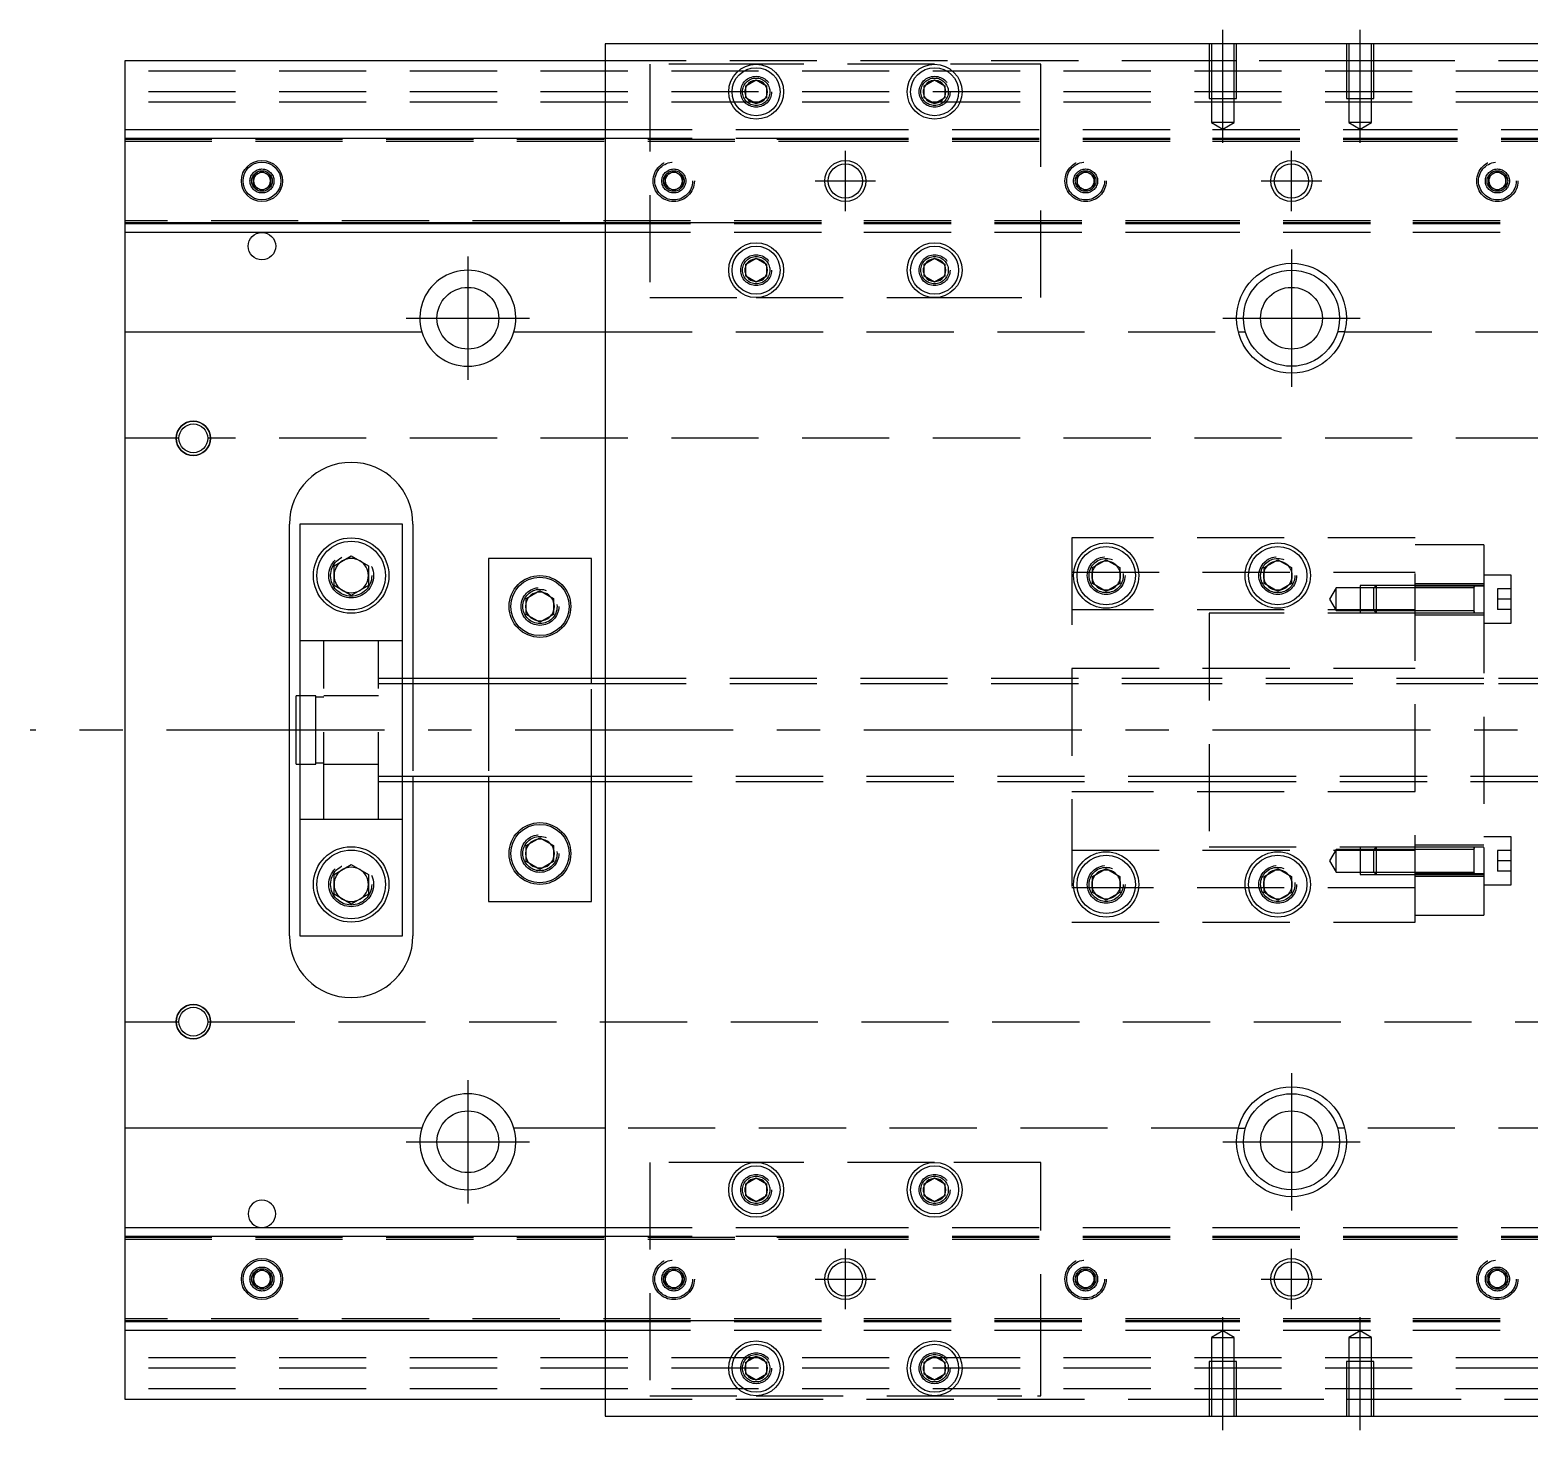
# Model space of a CAD drawing. Extents: x -14 to 591, y -280 to 102.
# Drawn here: x -13.8 to 204.8, y -102 to 102 of the extents above; entities that cross this region are included whole.
import ezdxf

# ---------------------------------------------------------------- set-up
doc = ezdxf.new("R2010")
doc.units = 0
doc.linetypes.add('CENTER', pattern=[50.8, 31.75, -6.35, 6.35, -6.35])
doc.linetypes.add('DASHED', pattern=[19.05, 12.7, -6.35])
doc.layers.get('0').update_dxf_attribs({"linetype": 'CONTINUOUS'})
doc.layers.add('CENTER', color=1, linetype='CENTER')

msp = doc.modelspace()

# ---------------------------------------------------------------- linework, layer by layer
at = {"color": 7, "linetype": 'CONTINUOUS'}
for p, q in [((270, 100), (70, 100)), ((70, 100), (70, -100)), ((70, 97.5), (0, 97.5)), ((0, 97.5), (0, 87.5)), ((90.5, 93.866026), (92, 94.73205)), ((92, 94.73205), (93.5, 93.866026)), ((116.5, 93.866026), (118, 94.73205)), ((118, 94.73205), (119.5, 93.866026)), ((90.5, 92.133974), (90.5, 93.866026)), ((92, 91.26795), (90.5, 92.133974)), ((93.5, 92.133974), (92, 91.26795)), ((93.5, 93.866026), (93.5, 92.133974)), ((116.5, 92.133974), (116.5, 93.866026)), ((118, 91.26795), (116.5, 92.133974)), ((119.5, 92.133974), (118, 91.26795)), ((119.5, 93.866026), (119.5, 92.133974)), ((0, 87.5), (70, 87.5)), ((0, 87.5), (0, 86.247728)), ((0, 86.247728), (0, 73.752272)), ((0, 86.247728), (70, 86.247728)), ((18.75, 80.721688), (20, 81.443376)), ((20, 81.443376), (21.25, 80.721688)), ((18.75, 79.278312), (18.75, 80.721688)), ((20, 78.556624), (18.75, 79.278312)), ((21.25, 79.278312), (20, 78.556624)), ((21.25, 80.721688), (21.25, 79.278312)), ((70, 73.752272), (0, 73.752272)), ((0, 73.752272), (0, 72.5)), ((70, 72.5), (0, 72.5)), ((0, 72.5), (0, 58)), ((90.5, 67.866026), (92, 68.73205)), ((90.5, 66.133974), (90.5, 67.866026)), ((92, 68.73205), (93.5, 67.866026)), ((93.5, 67.866026), (93.5, 66.133974)), ((116.5, 67.866026), (118, 68.73205)), ((116.5, 66.133974), (116.5, 67.866026)), ((118, 68.73205), (119.5, 67.866026)), ((119.5, 67.866026), (119.5, 66.133974)), ((92, 65.26795), (90.5, 66.133974)), ((93.5, 66.133974), (92, 65.26795)), ((118, 65.26795), (116.5, 66.133974)), ((119.5, 66.133974), (118, 65.26795)), ((0, 58), (43.291796, 58)), ((0, 58), (0, -58)), ((56.708204, 58), (70, 58)), ((162.254033, 58), (163.291796, 58)), ((177.745967, 58), (176.708204, 58)), ((24, -30), (24, 30)), ((25.5, 30), (25.5, -30)), ((40.5, 30), (25.5, 30)), ((40.5, -30), (40.5, 30)), ((42, 30), (42, 7.5)), ((30.5, 23.943376), (33, 25.386752)), ((33, 25.386752), (35.5, 23.943376)), ((68, 25), (53, 25)), ((53, 25), (53, 7.5)), ((68, 7.5), (68, 25)), ((141, 23.6547), (143, 24.809402)), ((143, 24.809402), (145, 23.6547)), ((166, 23.6547), (168, 24.809402)), ((168, 24.809402), (170, 23.6547)), ((30.5, 21.056624), (30.5, 23.943376)), ((35.5, 23.943376), (35.5, 21.056624)), ((141, 21.3453), (141, 23.6547)), ((145, 23.6547), (145, 21.3453)), ((166, 21.3453), (166, 23.6547)), ((170, 23.6547), (170, 21.3453)), ((33, 19.613248), (30.5, 21.056624)), ((35.5, 21.056624), (33, 19.613248)), ((58.5, 19.1547), (60.5, 20.309402)), ((60.5, 20.309402), (62.5, 19.1547)), ((143, 20.190598), (141, 21.3453)), ((145, 21.3453), (143, 20.190598)), ((168, 20.190598), (166, 21.3453)), ((170, 21.3453), (168, 20.190598)), ((196.6, 20.702558), (196.6, 21.052564)), ((58.5, 16.8453), (58.5, 19.1547)), ((62.5, 19.1547), (62.5, 16.8453)), ((60.5, 15.690598), (58.5, 16.8453)), ((62.5, 16.8453), (60.5, 15.690598)), ((196.6, 17.052554), (196.6, 17.402558)), ((70, 7.5), (40.5, 7.5)), ((25, -5), (25, 5)), ((25.5, 5), (25, 5)), ((25, -5), (25.5, -5)), ((40.5, -7.5), (70, -7.5)), ((42, -7.5), (42, -30)), ((53, -7.5), (53, -25)), ((68, -25), (68, -7.5)), ((58.5, -16.8453), (60.5, -15.690598)), ((58.5, -19.1547), (58.5, -16.8453)), ((60.5, -15.690598), (62.5, -16.8453)), ((62.5, -16.8453), (62.5, -19.1547)), ((196.6, -21.052564), (196.6, -17.052554)), ((30.5, -21.056624), (33, -19.613248)), ((33, -19.613248), (35.5, -21.056624)), ((60.5, -20.309402), (58.5, -19.1547)), ((62.5, -19.1547), (60.5, -20.309402)), ((30.5, -23.943376), (30.5, -21.056624)), ((35.5, -21.056624), (35.5, -23.943376)), ((141, -21.3453), (143, -20.190598)), ((141, -23.6547), (141, -21.3453)), ((143, -20.190598), (145, -21.3453)), ((145, -21.3453), (145, -23.6547)), ((166, -21.3453), (168, -20.190598)), ((166, -23.6547), (166, -21.3453)), ((168, -20.190598), (170, -21.3453)), ((170, -21.3453), (170, -23.6547)), ((196.6, -21.052564), (196.6, -21.051878)), ((33, -25.386752), (30.5, -23.943376)), ((35.5, -23.943376), (33, -25.386752)), ((143, -24.809402), (141, -23.6547)), ((145, -23.6547), (143, -24.809402)), ((168, -24.809402), (166, -23.6547)), ((170, -23.6547), (168, -24.809402)), ((53, -25), (68, -25)), ((25.5, -30), (40.5, -30)), ((0, -58), (0, -72.5)), ((43.291796, -58), (0, -58)), ((70, -58), (56.708204, -58)), ((162.254033, -58), (163.291796, -58)), ((177.745967, -58), (176.708204, -58)), ((90.5, -66.133974), (92, -65.26795)), ((92, -65.26795), (93.5, -66.133974)), ((116.5, -66.133974), (118, -65.26795)), ((118, -65.26795), (119.5, -66.133974)), ((90.5, -67.866026), (90.5, -66.133974)), ((93.5, -66.133974), (93.5, -67.866026)), ((116.5, -67.866026), (116.5, -66.133974)), ((119.5, -66.133974), (119.5, -67.866026)), ((92, -68.73205), (90.5, -67.866026)), ((93.5, -67.866026), (92, -68.73205)), ((118, -68.73205), (116.5, -67.866026)), ((119.5, -67.866026), (118, -68.73205)), ((0, -72.5), (70, -72.5)), ((0, -72.5), (0, -73.752272)), ((0, -73.752272), (70, -73.752272)), ((0, -73.752272), (0, -86.247728)), ((18.75, -79.278312), (20, -78.556624)), ((20, -78.556624), (21.25, -79.278312)), ((18.75, -80.721688), (18.75, -79.278312)), ((20, -81.443376), (18.75, -80.721688)), ((21.25, -80.721688), (20, -81.443376)), ((21.25, -79.278312), (21.25, -80.721688)), ((0, -86.247728), (0, -87.5)), ((70, -86.247728), (0, -86.247728)), ((70, -87.5), (0, -87.5)), ((0, -87.5), (0, -97.5)), ((90.5, -92.133974), (92, -91.26795)), ((92, -91.26795), (93.5, -92.133974)), ((116.5, -92.133974), (118, -91.26795)), ((118, -91.26795), (119.5, -92.133974)), ((90.5, -93.866026), (90.5, -92.133974)), ((92, -94.73205), (90.5, -93.866026)), ((93.5, -93.866026), (92, -94.73205)), ((93.5, -92.133974), (93.5, -93.866026)), ((116.5, -93.866026), (116.5, -92.133974)), ((118, -94.73205), (116.5, -93.866026)), ((119.5, -93.866026), (118, -94.73205)), ((119.5, -92.133974), (119.5, -93.866026)), ((0, -97.5), (70, -97.5)), ((70, -100), (270, -100))]:
    msp.add_line(p, q, dxfattribs=at)
at = {"color": 3, "linetype": 'DASHED'}
for p, q in [((158.000006, 100), (158.000006, 92)), ((158.35, 100), (158.35, 92)), ((161.65, 92), (161.65, 100)), ((161.999994, 92), (161.999994, 100)), ((178.000006, 100), (178.000006, 92)), ((178.35, 100), (178.35, 92)), ((181.65, 92), (181.65, 100)), ((181.999994, 92), (181.999994, 100)), ((158.000006, 97.5), (70, 97.5)), ((76.5, 97), (76.5, 63)), ((92, 97), (76.5, 97)), ((118, 97), (92, 97)), ((133.000006, 97), (118, 97)), ((133.5, 97), (133.000006, 97)), ((133.5, 92), (133.5, 97)), ((161.999994, 97.5), (158.000006, 97.5)), ((178.000006, 97.5), (161.999994, 97.5)), ((181.999994, 97.5), (178.000006, 97.5)), ((270, 97.5), (181.999994, 97.5)), ((340, 96), (0, 96)), ((340, 93), (0, 93)), ((93.973226, 93.326156), (94, 93)), ((119.973226, 93.326156), (120, 93)), ((133.5, 63), (133.5, 92)), ((158.000006, 92), (161.999994, 92)), ((158.35, 92), (158.35, 88.5)), ((161.65, 88.5), (161.65, 92)), ((178.000006, 92), (181.999994, 92)), ((178.35, 92), (178.35, 88.5)), ((181.65, 88.5), (181.65, 92)), ((340, 91.5), (0, 91.5)), ((70, 87.5), (101.5, 87.5)), ((101.5, 87.5), (158.5, 87.5)), ((161.65, 88.5), (158.35, 88.5)), ((158.35, 88.5), (160, 87.547372)), ((158.5, 87.5), (181.5, 87.5)), ((160, 87.547372), (161.65, 88.5)), ((181.65, 88.5), (178.35, 88.5)), ((178.35, 88.5), (180, 87.547372)), ((180, 87.547372), (181.65, 88.5)), ((181.5, 87.5), (238.5, 87.5)), ((0, 86.1147), (95, 86.1147)), ((0, 86.1), (101.5, 86.1)), ((0, 85.8), (101.5, 85.8)), ((70, 86.247728), (101.5, 86.247728)), ((95, 86.1147), (101.5, 86.1147)), ((101.5, 86.247728), (158.5, 86.247728)), ((101.5, 86.1147), (158.5, 86.1147)), ((101.5, 86.1), (158.5, 86.1)), ((101.5, 86.1), (158.5, 86.1)), ((101.5, 85.8), (158.5, 85.8)), ((101.5, 85.8), (158.5, 85.8)), ((158.5, 86.247728), (181.5, 86.247728)), ((158.5, 86.1147), (181.5, 86.1147)), ((158.5, 86.1), (181.5, 86.1)), ((158.5, 85.8), (181.5, 85.8)), ((181.5, 86.247728), (238.5, 86.247728)), ((181.5, 86.1147), (238.5, 86.1147)), ((181.5, 86.1), (238.5, 86.1)), ((181.5, 86.1), (238.5, 86.1)), ((181.5, 85.8), (238.5, 85.8)), ((181.5, 85.8), (238.5, 85.8)), ((78.75, 80.721688), (80, 81.443376)), ((80, 81.443376), (81.25, 80.721688)), ((138.75, 80.721688), (140, 81.443376)), ((140, 81.443376), (141.25, 80.721688)), ((198.75, 80.721688), (200, 81.443376)), ((200, 81.443376), (201.25, 80.721688)), ((21.477374, 80.25955), (21.5, 80)), ((78.75, 79.278312), (78.75, 80.721688)), ((80, 78.556624), (78.75, 79.278312)), ((81.25, 79.278312), (80, 78.556624)), ((81.25, 80.721688), (81.25, 79.278312)), ((81.477374, 80.25955), (81.5, 80)), ((138.75, 79.278312), (138.75, 80.721688)), ((140, 78.556624), (138.75, 79.278312)), ((141.25, 79.278312), (140, 78.556624)), ((141.25, 80.721688), (141.25, 79.278312)), ((141.477374, 80.25955), (141.5, 80)), ((198.75, 79.278312), (198.75, 80.721688)), ((200, 78.556624), (198.75, 79.278312)), ((201.25, 79.278312), (200, 78.556624)), ((201.25, 80.721688), (201.25, 79.278312)), ((201.477374, 80.25955), (201.5, 80)), ((101.5, 74.2), (0, 74.2)), ((101.5, 73.9), (0, 73.9)), ((95, 73.8853), (0, 73.8853)), ((101.5, 73.752272), (70, 73.752272)), ((101.5, 72.5), (70, 72.5)), ((101.5, 73.8853), (95, 73.8853)), ((158.5, 74.2), (101.5, 74.2)), ((158.5, 73.9), (101.5, 73.9)), ((158.5, 73.8853), (101.5, 73.8853)), ((158.5, 73.752272), (101.5, 73.752272)), ((158.5, 72.5), (101.5, 72.5)), ((181.5, 74.2), (158.5, 74.2)), ((181.5, 73.9), (158.5, 73.9)), ((181.5, 73.8853), (158.5, 73.8853)), ((181.5, 73.752272), (158.5, 73.752272)), ((181.5, 72.5), (158.5, 72.5)), ((238.5, 74.2), (181.5, 74.2)), ((238.5, 73.9), (181.5, 73.9)), ((238.5, 73.8853), (181.5, 73.8853)), ((238.5, 73.752272), (181.5, 73.752272)), ((238.5, 72.5), (181.5, 72.5)), ((93.973226, 67.326156), (94, 67)), ((119.973226, 67.326156), (120, 67)), ((76.5, 63), (92, 63)), ((92, 63), (118, 63)), ((118, 63), (133.5, 63)), ((70, 58), (162.254033, 58)), ((177.745966, 58), (245, 58)), ((7.9, 42.5), (0, 42.5)), ((340, 42.5), (12.1, 42.5)), ((138, 28), (138, -28)), ((188, 28), (138, 28)), ((188, -28), (188, 28)), ((198, 27), (188, 27)), ((198, 27), (198, 20.976176)), ((30, 22.5), (30.020026, 22.846056)), ((138, 23), (188, 23)), ((145.483582, 22.786038), (145.5, 22.5)), ((165.5, 22.5), (165.52689, 22.865682)), ((202, 22.552558), (198, 22.552558)), ((202, 15.552558), (202, 22.552558)), ((176.5, 20.702558), (175.547372, 19.052558)), ((176.5, 17.402558), (176.5, 20.702558)), ((180, 20.702558), (176.5, 20.702558)), ((180, 21.052554), (180, 17.052564)), ((182.35, 21.052554), (180, 21.052554)), ((182, 20.702558), (180, 20.702558)), ((182.35, 21.052558), (182, 20.702558)), ((182, 17.402558), (182, 20.702558)), ((188, 20.702558), (182, 20.702558)), ((188, 20.702558), (182, 20.702558)), ((182.35, 21.052558), (182.35, 17.052558)), ((188, 21.052556), (182.35, 21.052558)), ((188, 21.052554), (182.35, 21.052554)), ((198, 21.302558), (188, 21.302558)), ((196.605, 21.052558), (188, 21.052556)), ((198, 20.976176), (188, 20.976176)), ((196.6, 20.702558), (188, 20.702558)), ((198, 21.052558), (196.595, 21.052558)), ((196.6, 17.052554), (196.6, 21.052564)), ((196.6, 20.836098), (196.6, 21.052558)), ((196.6, 21.052558), (196.6, 20.835892)), ((196.6, 17.26902), (196.6, 20.836098)), ((196.6, 17.402558), (196.6, 20.702558)), ((198, 20.976176), (198, -20.976176)), ((200, 20.552558), (200, 19.052558)), ((202, 20.552558), (200, 20.552558)), ((62.983582, 18.286038), (63, 18)), ((188, 17.5), (138, 17.5)), ((175.547372, 19.052558), (176.5, 17.402558)), ((200, 19.052558), (200, 17.552558)), ((202, 19.052558), (200, 19.052558)), ((202, 17.552558), (200, 17.552558)), ((158, 17), (158, -17)), ((188, 17), (158, 17)), ((176.5, 17.402558), (180, 17.402558)), ((180, 17.402558), (182, 17.402558)), ((180, 17.052564), (182.35, 17.052564)), ((182, 17.402558), (188, 17.402558)), ((182, 17.402558), (182.35, 17.052558)), ((182, 17.402558), (188, 17.402558)), ((182.35, 17.052564), (188, 17.052564)), ((182.35, 17.052558), (188, 17.052562)), ((188, 17.402558), (196.6, 17.402558)), ((188, 17.052562), (196.605, 17.052558)), ((188, 16.802558), (198, 16.802558)), ((196.595, 17.052558), (198, 17.052558)), ((196.6, 17.269268), (196.6, 17.052558)), ((196.6, 17.052558), (196.6, 17.26902)), ((198, 15.552558), (202, 15.552558)), ((29, 13), (25.5, 13)), ((29, -13), (29, 13)), ((37, 13), (29, 13)), ((37, -13), (37, 13)), ((40.5, 13), (37, 13)), ((138, 9), (188, 9)), ((40.5, 7.5), (37, 7.5)), ((40.5, 6.75), (37, 6.75)), ((42, 7.5), (42, 6.75)), ((42, 6.75), (42, -6.75)), ((53, 7.5), (53, 6.75)), ((53, 6.75), (53, -6.75)), ((68, 6.75), (68, 7.5)), ((68, -6.75), (68, 6.75)), ((158, 7.5), (70, 7.5)), ((158, 6.75), (70, 6.75)), ((198, 7.5), (158, 7.5)), ((198, 6.75), (158, 6.75)), ((270, 7.5), (198, 7.5)), ((270, 6.75), (198, 6.75)), ((27.85, 5), (25.5, 5)), ((27.85, -5), (27.85, 5)), ((29, 4.8), (27.85, 4.8)), ((37, 5), (29, 5)), ((25.5, -5), (27.85, -5)), ((27.85, -4.8), (29, -4.8)), ((29, -5), (37, -5)), ((37, -6.75), (40.5, -6.75)), ((37, -7.5), (40.5, -7.5)), ((42, -6.75), (42, -7.5)), ((53, -6.75), (53, -7.5)), ((68, -7.5), (68, -6.75)), ((70, -6.75), (158, -6.75)), ((70, -7.5), (158, -7.5)), ((158, -6.75), (198, -6.75)), ((158, -7.5), (198, -7.5)), ((198, -6.75), (270, -6.75)), ((198, -7.5), (270, -7.5)), ((188, -9), (138, -9)), ((25.5, -13), (29, -13)), ((29, -13), (37, -13)), ((37, -13), (40.5, -13)), ((158, -17), (188, -17)), ((176.5, -17.402558), (175.547372, -19.052558)), ((176.5, -20.702558), (176.5, -17.402558)), ((180, -17.402558), (176.5, -17.402558)), ((180, -17.052564), (180, -21.052554)), ((182.35, -17.052564), (180, -17.052564)), ((182, -17.402558), (180, -17.402558)), ((182.35, -17.052558), (182, -17.402558)), ((182, -20.702558), (182, -17.402558)), ((188, -17.402558), (182, -17.402558)), ((188, -17.402558), (182, -17.402558)), ((182.35, -17.052558), (182.35, -21.052558)), ((188, -17.052562), (182.35, -17.052558)), ((188, -17.052564), (182.35, -17.052564)), ((198, -16.802558), (188, -16.802558)), ((196.605, -17.052558), (188, -17.052562)), ((196.6, -17.402558), (188, -17.402558)), ((198, -17.052558), (196.595, -17.052558)), ((196.6, -21.051878), (196.6, -17.052554)), ((196.6, -17.26902), (196.6, -17.052558)), ((196.6, -17.052558), (196.6, -17.269226)), ((196.6, -20.836098), (196.6, -17.26902)), ((202, -15.552558), (198, -15.552558)), ((202, -22.552558), (202, -15.552558)), ((62.983582, -17.713962), (63, -18)), ((138, -17.5), (188, -17.5)), ((175.547372, -19.052558), (176.5, -20.702558)), ((200, -17.552558), (200, -19.052558)), ((202, -17.552558), (200, -17.552558)), ((202, -19.052558), (200, -19.052558)), ((200, -19.052558), (200, -20.552558)), ((176.5, -20.702558), (180, -20.702558)), ((180, -20.702558), (182, -20.702558)), ((180, -21.052554), (182.35, -21.052554)), ((182, -20.702558), (188, -20.702558)), ((182, -20.702558), (182.35, -21.052558)), ((182, -20.702558), (188, -20.702558)), ((182.35, -21.052554), (188, -21.052554)), ((182.35, -21.052558), (188, -21.052556)), ((188, -20.702558), (196.6, -20.702558)), ((198, -20.976176), (188, -20.976176)), ((198, -20.976176), (188, -20.976176)), ((188, -21.052556), (196.605, -21.052558)), ((188, -21.302558), (198, -21.302558)), ((196.595, -21.052558), (198, -21.052558)), ((196.6, -20.83585), (196.6, -21.052558)), ((196.6, -21.052558), (196.6, -20.836098)), ((198, -20.976176), (198, -27)), ((202, -20.552558), (200, -20.552558)), ((30, -22.5), (30.020026, -22.153944)), ((188, -23), (138, -23)), ((140.5, -22.5), (140.534018, -22.088984)), ((170.483582, -22.213962), (170.5, -22.5)), ((198, -22.552558), (202, -22.552558)), ((138, -28), (188, -28)), ((188, -27), (198, -27)), ((0, -42.5), (7.9, -42.5)), ((12.1, -42.5), (340, -42.5)), ((162.254033, -58), (70, -58)), ((270, -58), (177.745967, -58)), ((76.5, -63), (76.5, -97)), ((92, -63), (76.5, -63)), ((118, -63), (92, -63)), ((133.5, -63), (118, -63)), ((133.5, -92), (133.5, -63)), ((93.973226, -66.673844), (94, -67)), ((116, -67), (116.023172, -66.69644)), ((0, -73.8853), (95, -73.8853)), ((0, -73.9), (101.5, -73.9)), ((0, -74.2), (101.5, -74.2)), ((70, -72.5), (101.5, -72.5)), ((70, -73.752272), (101.5, -73.752272)), ((95, -73.8853), (101.5, -73.8853)), ((101.5, -72.5), (158.5, -72.5)), ((101.5, -73.752272), (158.5, -73.752272)), ((101.5, -73.8853), (158.5, -73.8853)), ((101.5, -73.9), (158.5, -73.9)), ((101.5, -74.2), (158.5, -74.2)), ((158.5, -72.5), (181.5, -72.5)), ((158.5, -73.752272), (181.5, -73.752272)), ((158.5, -73.8853), (181.5, -73.8853)), ((158.5, -73.9), (181.5, -73.9)), ((158.5, -74.2), (181.5, -74.2)), ((181.5, -72.5), (238.5, -72.5)), ((181.5, -73.752272), (238.5, -73.752272)), ((181.5, -73.8853), (238.5, -73.8853)), ((181.5, -73.9), (238.5, -73.9)), ((181.5, -74.2), (238.5, -74.2)), ((78.75, -79.278312), (80, -78.556624)), ((80, -78.556624), (81.25, -79.278312)), ((138.75, -79.278312), (140, -78.556624)), ((140, -78.556624), (141.25, -79.278312)), ((198.75, -79.278312), (200, -78.556624)), ((200, -78.556624), (201.25, -79.278312)), ((18.5, -80), (18.516134, -79.78059)), ((78.75, -80.721688), (78.75, -79.278312)), ((80, -81.443376), (78.75, -80.721688)), ((81.25, -80.721688), (80, -81.443376)), ((81.25, -79.278312), (81.25, -80.721688)), ((81.477374, -79.74045), (81.5, -80)), ((138.75, -80.721688), (138.75, -79.278312)), ((140, -81.443376), (138.75, -80.721688)), ((141.25, -80.721688), (140, -81.443376)), ((141.25, -79.278312), (141.25, -80.721688)), ((141.477374, -79.74045), (141.5, -80)), ((198.75, -80.721688), (198.75, -79.278312)), ((200, -81.443376), (198.75, -80.721688)), ((201.25, -80.721688), (200, -81.443376)), ((201.25, -79.278312), (201.25, -80.721688)), ((201.477374, -79.74045), (201.5, -80)), ((101.5, -85.8), (0, -85.8)), ((101.5, -86.1), (0, -86.1)), ((95, -86.1147), (0, -86.1147)), ((101.5, -86.247728), (70, -86.247728)), ((101.5, -86.1147), (95, -86.1147)), ((158.5, -85.8), (101.5, -85.8)), ((158.5, -85.8), (101.5, -85.8)), ((158.5, -86.1), (101.5, -86.1)), ((158.5, -86.1), (101.5, -86.1)), ((158.5, -86.1147), (101.5, -86.1147)), ((158.5, -86.247728), (101.5, -86.247728)), ((181.5, -85.8), (158.5, -85.8)), ((181.5, -86.1), (158.5, -86.1)), ((181.5, -86.1147), (158.5, -86.1147)), ((181.5, -86.247728), (158.5, -86.247728)), ((238.5, -85.8), (181.5, -85.8)), ((238.5, -85.8), (181.5, -85.8)), ((238.5, -86.1), (181.5, -86.1)), ((238.5, -86.1), (181.5, -86.1)), ((238.5, -86.1147), (181.5, -86.1147)), ((238.5, -86.247728), (181.5, -86.247728)), ((101.5, -87.5), (70, -87.5)), ((158.5, -87.5), (101.5, -87.5)), ((160, -87.547372), (158.35, -88.5)), ((158.35, -88.5), (160, -88.5)), ((158.35, -88.5), (158.35, -92)), ((181.5, -87.5), (158.5, -87.5)), ((161.65, -88.5), (160, -87.547372)), ((160, -88.5), (161.65, -88.5)), ((161.65, -92), (161.65, -88.5)), ((180, -87.547372), (178.35, -88.5)), ((178.35, -88.5), (180, -88.5)), ((178.35, -88.5), (178.35, -92)), ((181.65, -88.5), (180, -87.547372)), ((180, -88.5), (181.65, -88.5)), ((238.5, -87.5), (181.5, -87.5)), ((181.65, -92), (181.65, -88.5)), ((340, -91.5), (0, -91.5)), ((340, -93), (0, -93)), ((90, -93), (90.030168, -92.653934)), ((119.973226, -92.673844), (120, -93)), ((133.5, -97), (133.5, -92)), ((161.999994, -92), (158.000006, -92)), ((158.000006, -92), (158.000006, -100)), ((158.35, -92), (158.35, -100)), ((161.65, -100), (161.65, -92)), ((161.999994, -100), (161.999994, -92)), ((181.999994, -92), (178.000006, -92)), ((178.000006, -92), (178.000006, -100)), ((178.35, -92), (178.35, -100)), ((181.65, -100), (181.65, -92)), ((181.999994, -100), (181.999994, -92)), ((340, -96), (0, -96)), ((70, -97.5), (158.000006, -97.5)), ((76.5, -97), (92, -97)), ((92, -97), (118, -97)), ((118, -97), (133.000006, -97)), ((133.000006, -97), (133.5, -97)), ((158.000006, -97.5), (161.999994, -97.5)), ((161.999994, -97.5), (178.000006, -97.5)), ((178.000006, -97.5), (181.999994, -97.5)), ((181.999994, -97.5), (270, -97.5))]:
    msp.add_line(p, q, dxfattribs=at)
at = {"color": 3, "linetype": 'CONTINUOUS'}
for p, q in [((70, 6.75), (40.5, 6.75)), ((40.5, -6.75), (70, -6.75))]:
    msp.add_line(p, q, dxfattribs=at)
at = {"color": 7, "linetype": 'CONTINUOUS'}
for centre, radius in [((92, 93), 4), ((92, 93), 3.5), ((118, 93), 4), ((118, 93), 3.5), ((20, 80), 3), ((20, 80), 2.75), ((105, 80), 2.5), ((170, 80), 3), ((170, 80), 2.5), ((20, 70.5), 2), ((92, 67), 4), ((92, 67), 3.5), ((118, 67), 4), ((118, 67), 3.5), ((170, 60), 8), ((170, 60), 7), ((50, 60), 4.5), ((170, 60), 4.5), ((10, 42.5), 2.5), ((10, 42.5), 2.1), ((33, 22.5), 5.5), ((33, 22.5), 5), ((143, 22.5), 4.75), ((143, 22.5), 4.25), ((168, 22.5), 4.75), ((168, 22.5), 4.25), ((60.5, 18), 4.5), ((60.5, 18), 4.25), ((60.5, -18), 4.5), ((60.5, -18), 4.25), ((33, -22.5), 5.5), ((33, -22.5), 5), ((143, -22.5), 4.75), ((143, -22.5), 4.25), ((168, -22.5), 4.75), ((168, -22.5), 4.25), ((10, -42.5), 2.5), ((10, -42.5), 2.1), ((170, -60), 8), ((170, -60), 7), ((50, -60), 4.5), ((170, -60), 4.5), ((92, -67), 4), ((118, -67), 4), ((92, -67), 3.5), ((118, -67), 3.5), ((20, -80), 3), ((20, -80), 2.75), ((105, -80), 2.5), ((170, -80), 3), ((170, -80), 2.5), ((92, -93), 4), ((92, -93), 3.5), ((118, -93), 4), ((118, -93), 3.5)]:
    msp.add_circle(centre, radius, dxfattribs=at)
at = {"color": 3, "linetype": 'DASHED'}
for centre, radius in [((92, 93), 2.25), ((92, 93), 2), ((118, 93), 2.25), ((118, 93), 2), ((20, 80), 1.75), ((20, 80), 1.5), ((80, 80), 3), ((80, 80), 2.75), ((80, 80), 1.75), ((80, 80), 1.5), ((140, 80), 3), ((140, 80), 2.75), ((140, 80), 1.75), ((140, 80), 1.5), ((200, 80), 3), ((200, 80), 2.75), ((200, 80), 1.75), ((200, 80), 1.5), ((92, 67), 2.25), ((92, 67), 2), ((118, 67), 2.25), ((118, 67), 2), ((33, 22.5), 3.25), ((33, 22.5), 3), ((143, 22.5), 2.75), ((143, 22.5), 2.5), ((168, 22.5), 2.75), ((168, 22.5), 2.5), ((60.5, 18), 2.75), ((60.5, 18), 2.5), ((60.5, -18), 2.75), ((60.5, -18), 2.5), ((33, -22.5), 3.25), ((33, -22.5), 3), ((143, -22.5), 2.75), ((143, -22.5), 2.5), ((168, -22.5), 2.75), ((168, -22.5), 2.5), ((92, -67), 2.25), ((92, -67), 2), ((118, -67), 2.25), ((118, -67), 2), ((20, -80), 1.75), ((20, -80), 1.5), ((80, -80), 3), ((80, -80), 2.75), ((80, -80), 1.75), ((80, -80), 1.5), ((140, -80), 3), ((140, -80), 2.75), ((140, -80), 1.75), ((140, -80), 1.5), ((200, -80), 3), ((200, -80), 2.75), ((200, -80), 1.75), ((200, -80), 1.5), ((92, -93), 2.25), ((92, -93), 2), ((118, -93), 2.25), ((118, -93), 2)]:
    msp.add_circle(centre, radius, dxfattribs=at)
at = {"color": 3, "linetype": 'CONTINUOUS'}
for centre in [(105, 80), (105, -80)]:
    msp.add_circle(centre, 3, dxfattribs=at)
at = {"color": 7, "linetype": 'CONTINUOUS'}
for centre, radius, start, end in [((92, 93), 1.65, 95.380023, 144.619977), ((92, 93), 1.65, 84.619977, 95.380023), ((92, 93), 1.65, 35.380023, 84.619977), ((118, 93), 1.65, 95.380023, 144.619977), ((118, 93), 1.65, 84.619977, 95.380023), ((118, 93), 1.65, 35.380023, 84.619977), ((92, 93), 1.65, 155.380023, 180), ((92, 93), 1.65, 180, 204.619977), ((92, 93), 1.65, 144.619977, 155.380023), ((92, 93), 1.65, 204.619977, 215.380023), ((92, 93), 1.65, 215.380023, 264.619977), ((92, 93), 1.65, 275.380023, 324.619977), ((92, 93), 1.65, 24.619977, 35.380023), ((92, 93), 1.65, 324.619977, 335.380023), ((92, 93), 1.65, 335.380023, 24.619977), ((118, 93), 1.65, 155.380023, 180), ((118, 93), 1.65, 180, 204.619977), ((118, 93), 1.65, 144.619977, 155.380023), ((118, 93), 1.65, 204.619977, 215.380023), ((118, 93), 1.65, 215.380023, 264.619977), ((118, 93), 1.65, 275.380023, 324.619977), ((118, 93), 1.65, 24.619977, 35.380023), ((118, 93), 1.65, 324.619977, 335.380023), ((118, 93), 1.65, 335.380023, 24.619977), ((92, 93), 1.65, 264.619977, 275.380023), ((118, 93), 1.65, 264.619977, 275.380023), ((20, 80), 1.25, 120, 180), ((20, 80), 1.25, 60, 120), ((20, 80), 1.25, 0, 60), ((80, 80), 1.25, 300, 180), ((140, 80), 1.25, 300, 180), ((200, 80), 1.25, 300, 180), ((20, 80), 1.25, 180, 240), ((20, 80), 1.25, 240, 300), ((20, 80), 1.25, 300, 0), ((80, 80), 1.25, 180, 240), ((80, 80), 1.25, 240, 300), ((140, 80), 1.25, 180, 240), ((140, 80), 1.25, 240, 300), ((200, 80), 1.25, 180, 240), ((200, 80), 1.25, 240, 300), ((92, 67), 1.65, 144.619977, 155.380023), ((92, 67), 1.65, 95.380023, 144.619977), ((92, 67), 1.65, 84.619977, 95.380023), ((92, 67), 1.65, 35.380023, 84.619977), ((92, 67), 1.65, 24.619977, 35.380023), ((118, 67), 1.65, 144.619977, 155.380023), ((118, 67), 1.65, 95.380023, 144.619977), ((118, 67), 1.65, 84.619977, 95.380023), ((118, 67), 1.65, 35.380023, 84.619977), ((118, 67), 1.65, 24.619977, 35.380023), ((50, 60), 7, 343.39845, 196.60155), ((92, 67), 1.65, 155.380023, 180), ((92, 67), 1.65, 180, 204.619977), ((92, 67), 1.65, 204.619977, 215.380023), ((92, 67), 1.65, 215.380023, 264.619977), ((92, 67), 1.65, 275.380023, 324.619977), ((92, 67), 1.65, 324.619977, 335.380023), ((92, 67), 1.65, 335.380023, 24.619977), ((118, 67), 1.65, 155.380023, 180), ((118, 67), 1.65, 180, 204.619977), ((118, 67), 1.65, 204.619977, 215.380023), ((118, 67), 1.65, 215.380023, 264.619977), ((118, 67), 1.65, 275.380023, 324.619977), ((118, 67), 1.65, 324.619977, 335.380023), ((118, 67), 1.65, 335.380023, 24.619977), ((92, 67), 1.65, 264.619977, 275.380023), ((118, 67), 1.65, 264.619977, 275.380023), ((50, 60), 7, 196.60155, 343.39845), ((33, 30), 9, 90, 180), ((33, 30), 9, 0, 90), ((33, 22.5), 2.5, 120, 180), ((33, 22.5), 2.5, 60, 120), ((33, 22.5), 2.5, 0, 60), ((143, 22.5), 2.1, 102.24721, 137.75279), ((143, 22.5), 2.1, 77.75279, 102.24721), ((143, 22.5), 2.1, 42.24721, 77.75279), ((168, 22.5), 2.1, 102.24721, 137.75279), ((168, 22.5), 2.1, 77.75279, 102.24721), ((168, 22.5), 2.1, 42.24721, 77.75279), ((33, 22.5), 2.5, 180, 240), ((33, 22.5), 2.5, 300, 0), ((143, 22.5), 2.1, 162.24721, 180), ((143, 22.5), 2.1, 180, 197.75279), ((143, 22.5), 2.1, 137.75279, 162.24721), ((143, 22.5), 2.1, 197.75279, 222.24721), ((143, 22.5), 2.1, 17.75279, 42.24721), ((143, 22.5), 2.1, 317.75279, 342.24721), ((143, 22.5), 2.1, 342.24721, 17.75279), ((168, 22.5), 2.1, 162.24721, 180), ((168, 22.5), 2.1, 180, 197.75279), ((168, 22.5), 2.1, 137.75279, 162.24721), ((168, 22.5), 2.1, 197.75279, 222.24721), ((168, 22.5), 2.1, 17.75279, 42.24721), ((168, 22.5), 2.1, 317.75279, 342.24721), ((168, 22.5), 2.1, 342.24721, 17.75279), ((33, 22.5), 2.5, 240, 300), ((60.5, 18), 2.1, 102.24721, 137.75279), ((60.5, 18), 2.1, 77.75279, 102.24721), ((60.5, 18), 2.1, 42.24721, 77.75279), ((143, 22.5), 2.1, 222.24721, 257.75279), ((143, 22.5), 2.1, 257.75279, 282.24721), ((143, 22.5), 2.1, 282.24721, 317.75279), ((168, 22.5), 2.1, 222.24721, 257.75279), ((168, 22.5), 2.1, 257.75279, 282.24721), ((168, 22.5), 2.1, 282.24721, 317.75279), ((60.5, 18), 2.1, 162.24721, 180), ((60.5, 18), 2.1, 180, 197.75279), ((60.5, 18), 2.1, 137.75279, 162.24721), ((60.5, 18), 2.1, 17.75279, 42.24721), ((60.5, 18), 2.1, 342.24721, 17.75279), ((60.5, 18), 2.1, 197.75279, 222.24721), ((60.5, 18), 2.1, 222.24721, 257.75279), ((60.5, 18), 2.1, 257.75279, 282.24721), ((60.5, 18), 2.1, 282.24721, 317.75279), ((60.5, 18), 2.1, 317.75279, 342.24721), ((60.5, -18), 2.1, 162.24721, 180), ((60.5, -18), 2.1, 137.75279, 162.24721), ((60.5, -18), 2.1, 102.24721, 137.75279), ((60.5, -18), 2.1, 77.75279, 102.24721), ((60.5, -18), 2.1, 42.24721, 77.75279), ((60.5, -18), 2.1, 17.75279, 42.24721), ((60.5, -18), 2.1, 342.24721, 17.75279), ((60.5, -18), 2.1, 180, 197.75279), ((60.5, -18), 2.1, 197.75279, 222.24721), ((60.5, -18), 2.1, 222.24721, 257.75279), ((60.5, -18), 2.1, 282.24721, 317.75279), ((60.5, -18), 2.1, 317.75279, 342.24721), ((33, -22.5), 2.5, 120, 180), ((33, -22.5), 2.5, 60, 120), ((33, -22.5), 2.5, 0, 60), ((60.5, -18), 2.1, 257.75279, 282.24721), ((143, -22.5), 2.1, 137.75279, 162.24721), ((143, -22.5), 2.1, 102.24721, 137.75279), ((143, -22.5), 2.1, 77.75279, 102.24721), ((143, -22.5), 2.1, 42.24721, 77.75279), ((143, -22.5), 2.1, 17.75279, 42.24721), ((168, -22.5), 2.1, 137.75279, 162.24721), ((168, -22.5), 2.1, 102.24721, 137.75279), ((168, -22.5), 2.1, 77.75279, 102.24721), ((168, -22.5), 2.1, 42.24721, 77.75279), ((168, -22.5), 2.1, 17.75279, 42.24721), ((33, -22.5), 2.5, 180, 240), ((33, -22.5), 2.5, 300, 0), ((143, -22.5), 2.1, 162.24721, 180), ((143, -22.5), 2.1, 180, 197.75279), ((143, -22.5), 2.1, 197.75279, 222.24721), ((143, -22.5), 2.1, 222.24721, 257.75279), ((143, -22.5), 2.1, 282.24721, 317.75279), ((143, -22.5), 2.1, 317.75279, 342.24721), ((143, -22.5), 2.1, 342.24721, 17.75279), ((168, -22.5), 2.1, 162.24721, 180), ((168, -22.5), 2.1, 180, 197.75279), ((168, -22.5), 2.1, 197.75279, 222.24721), ((168, -22.5), 2.1, 222.24721, 257.75279), ((168, -22.5), 2.1, 282.24721, 317.75279), ((168, -22.5), 2.1, 317.75279, 342.24721), ((168, -22.5), 2.1, 342.24721, 17.75279), ((33, -22.5), 2.5, 240, 300), ((143, -22.5), 2.1, 257.75279, 282.24721), ((168, -22.5), 2.1, 257.75279, 282.24721), ((33, -30), 9, 180, 270), ((33, -30), 9, 270, 0), ((50, -60), 7, 16.60155, 163.39845), ((50, -60), 7, 163.39845, 16.60155), ((92, -67), 1.65, 95.380023, 144.619977), ((92, -67), 1.65, 84.619977, 95.380023), ((92, -67), 1.65, 35.380023, 84.619977), ((118, -67), 1.65, 95.380023, 144.619977), ((118, -67), 1.65, 84.619977, 95.380023), ((118, -67), 1.65, 35.380023, 84.619977), ((92, -67), 1.65, 155.380023, 180), ((92, -67), 1.65, 180, 204.619977), ((92, -67), 1.65, 144.619977, 155.380023), ((92, -67), 1.65, 204.619977, 215.380023), ((92, -67), 1.65, 24.619977, 35.380023), ((92, -67), 1.65, 324.619977, 335.380023), ((92, -67), 1.65, 335.380023, 24.619977), ((118, -67), 1.65, 155.380023, 180), ((118, -67), 1.65, 180, 204.619977), ((118, -67), 1.65, 144.619977, 155.380023), ((118, -67), 1.65, 204.619977, 215.380023), ((118, -67), 1.65, 24.619977, 35.380023), ((118, -67), 1.65, 324.619977, 335.380023), ((118, -67), 1.65, 335.380023, 24.619977), ((20, -70.5), 2, 90, 270), ((20, -70.5), 2, 270, 90), ((92, -67), 1.65, 215.380023, 264.619977), ((92, -67), 1.65, 264.619977, 275.380023), ((92, -67), 1.65, 275.380023, 324.619977), ((118, -67), 1.65, 215.380023, 264.619977), ((118, -67), 1.65, 264.619977, 275.380023), ((118, -67), 1.65, 275.380023, 324.619977), ((20, -80), 1.25, 120, 180), ((20, -80), 1.25, 180, 240), ((20, -80), 1.25, 60, 120), ((20, -80), 1.25, 0, 60), ((20, -80), 1.25, 300, 0), ((80, -80), 1.25, 120, 180), ((80, -80), 1.25, 180, 60), ((80, -80), 1.25, 60, 120), ((140, -80), 1.25, 120, 180), ((140, -80), 1.25, 180, 60), ((140, -80), 1.25, 60, 120), ((200, -80), 1.25, 120, 180), ((200, -80), 1.25, 180, 60), ((200, -80), 1.25, 60, 120), ((20, -80), 1.25, 240, 300), ((92, -93), 1.65, 95.380023, 144.619977), ((92, -93), 1.65, 84.619977, 95.380023), ((92, -93), 1.65, 35.380023, 84.619977), ((118, -93), 1.65, 95.380023, 144.619977), ((118, -93), 1.65, 84.619977, 95.380023), ((118, -93), 1.65, 35.380023, 84.619977), ((92, -93), 1.65, 155.380023, 180), ((92, -93), 1.65, 180, 204.619977), ((92, -93), 1.65, 144.619977, 155.380023), ((92, -93), 1.65, 204.619977, 215.380023), ((92, -93), 1.65, 215.380023, 264.619977), ((92, -93), 1.65, 275.380023, 324.619977), ((92, -93), 1.65, 24.619977, 35.380023), ((92, -93), 1.65, 324.619977, 335.380023), ((92, -93), 1.65, 335.380023, 24.619977), ((118, -93), 1.65, 155.380023, 180), ((118, -93), 1.65, 180, 204.619977), ((118, -93), 1.65, 144.619977, 155.380023), ((118, -93), 1.65, 204.619977, 215.380023), ((118, -93), 1.65, 215.380023, 264.619977), ((118, -93), 1.65, 275.380023, 324.619977), ((118, -93), 1.65, 24.619977, 35.380023), ((118, -93), 1.65, 324.619977, 335.380023), ((118, -93), 1.65, 335.380023, 24.619977), ((92, -93), 1.65, 264.619977, 275.380023), ((118, -93), 1.65, 264.619977, 275.380023)]:
    msp.add_arc(centre, radius, start, end, dxfattribs=at)
at = {"color": 3, "linetype": 'CONTINUOUS'}
for centre, start, end in [((10, 42.5), 0, 180), ((10, 42.5), 180, 0), ((10, -42.5), 0, 180), ((10, -42.5), 180, 0)]:
    msp.add_arc(centre, 2.5, start, end, dxfattribs=at)
at = {"layer": 'CENTER', "color": 1, "linetype": 'CENTER'}
for p, q in [((160, 85.547372), (160, 102)), ((180, 85.547372), (180, 102)), ((105, 75.6), (105, 84.4)), ((170, 75.6), (170, 84.4)), ((100.6, 80), (109.4, 80)), ((165.6, 80), (174.4, 80)), ((170, 70), (170, 50)), ((50, 69), (50, 51)), ((41, 60), (59, 60)), ((160, 60), (180, 60)), ((393.445, 0), (-13.795, 0)), ((170, -50), (170, -70)), ((50, -51), (50, -69)), ((41, -60), (59, -60)), ((160, -60), (180, -60)), ((105, -84.4), (105, -75.6)), ((170, -84.4), (170, -75.6)), ((100.6, -80), (109.4, -80)), ((165.6, -80), (174.4, -80)), ((160, -102), (160, -85.547372)), ((180, -102), (180, -85.547372))]:
    msp.add_line(p, q, dxfattribs=at)

doc.saveas('drawing.dxf')
